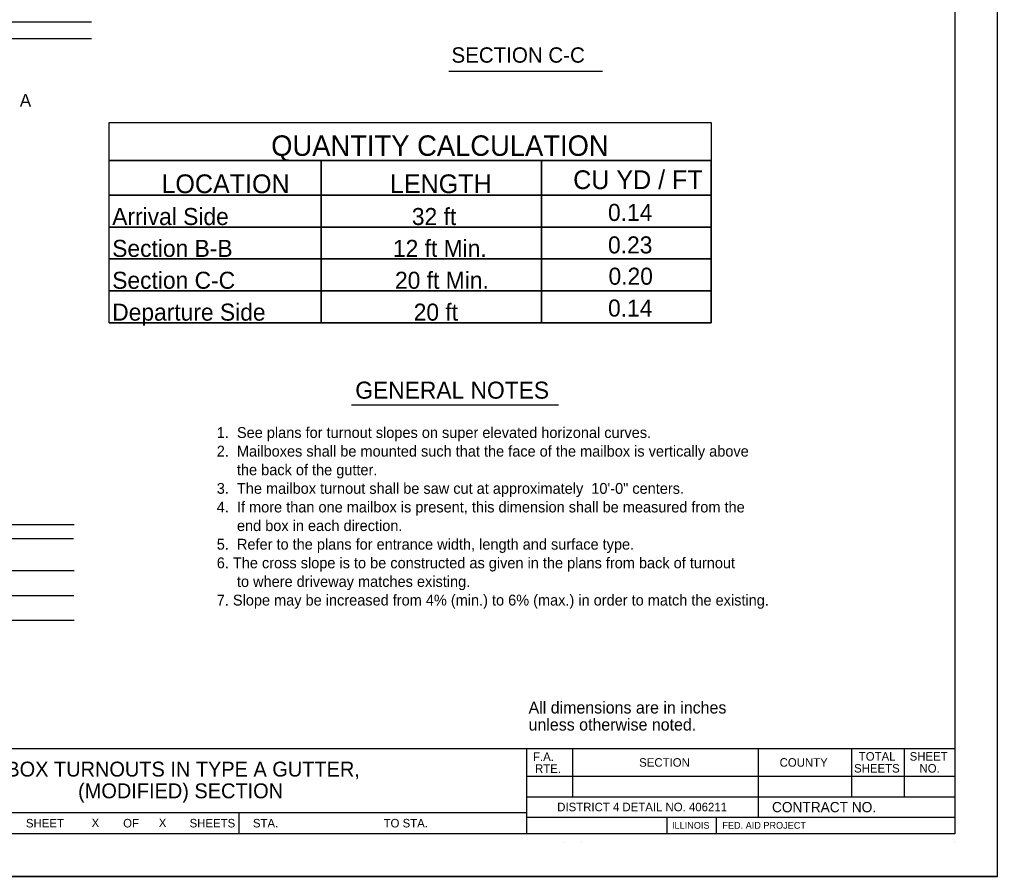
# Model space of a CAD drawing. Extents: x -0.02 to 2.83, y -0.07 to 1.83.
# Drawn here: x 1.877 to 2.833, y 0 to 0.838 of the extents above; entities that cross this region are included whole.
import ezdxf

# ---------------------------------------------------------------- set-up
doc = ezdxf.new("R2010")
doc.units = 0
for name, color, linetype in [('IDS_Notes', 7, 'Continuous'), ('RD_Pr_Roadway_Notes', 7, 'Continuous'), ('SH_General_Details', 7, 'Continuous'), ('SH_Printer_Plotting_Border', 7, 'Continuous')]:
    doc.layers.add(name, color=color, linetype=linetype)

msp = doc.modelspace()

# ---------------------------------------------------------------- linework, layer by layer
at = {"layer": 'RD_Pr_Roadway_Notes'}
for p, q in [((2.29699, 0.7874), (2.44728, 0.78734)), ((2.20178, 0.46097), (2.40413, 0.46097))]:
    msp.add_line(p, q, dxfattribs=at)
at = {"layer": 'SH_General_Details'}
for p, q in [((2.83333, 0), (2.83333, 1.83333)), ((1.94766, 0.83532), (1.66192, 0.83532)), ((0.21225, 0.8192), (1.94766, 0.8192)), ((1.96487, 0.70014), (1.96487, 0.73714)), ((1.96487, 0.73714), (2.38747, 0.73714)), ((2.38747, 0.73714), (2.55347, 0.73714)), ((2.55347, 0.73714), (2.55347, 0.70014)), ((2.38747, 0.70014), (1.96487, 0.70014)), ((1.96487, 0.66606), (1.96487, 0.70014)), ((1.96487, 0.70014), (2.17227, 0.70014)), ((2.17227, 0.70014), (2.17227, 0.66606)), ((2.17227, 0.66606), (2.17227, 0.70014)), ((2.17227, 0.70014), (2.38747, 0.70014)), ((2.55347, 0.70014), (2.38747, 0.70014)), ((2.38747, 0.70014), (2.38747, 0.66606)), ((2.38747, 0.66606), (2.38747, 0.70014)), ((2.38747, 0.70014), (2.55347, 0.70014)), ((2.55347, 0.70014), (2.55347, 0.66606)), ((2.55347, 0.66606), (2.55347, 0.70014)), ((2.17227, 0.66606), (1.96487, 0.66606)), ((1.96487, 0.63489), (1.96487, 0.66606)), ((1.96487, 0.66606), (2.17227, 0.66606)), ((2.38747, 0.66606), (2.17227, 0.66606)), ((2.17227, 0.66606), (2.17227, 0.63489)), ((2.17227, 0.63489), (2.17227, 0.66606)), ((2.17227, 0.66606), (2.38747, 0.66606)), ((2.55347, 0.66606), (2.38747, 0.66606)), ((2.38747, 0.66606), (2.38747, 0.63489)), ((2.38747, 0.63489), (2.38747, 0.66606)), ((2.38747, 0.66606), (2.55347, 0.66606)), ((2.55347, 0.66606), (2.55347, 0.63489)), ((2.55347, 0.63489), (2.55347, 0.66606)), ((2.17227, 0.63489), (1.96487, 0.63489)), ((1.96487, 0.60372), (1.96487, 0.63489)), ((1.96487, 0.63489), (2.17227, 0.63489)), ((2.38747, 0.63489), (2.17227, 0.63489)), ((2.17227, 0.63489), (2.17227, 0.60372)), ((2.17227, 0.60372), (2.17227, 0.63489)), ((2.17227, 0.63489), (2.38747, 0.63489)), ((2.55347, 0.63489), (2.38747, 0.63489)), ((2.38747, 0.63489), (2.38747, 0.60372)), ((2.38747, 0.60372), (2.38747, 0.63489)), ((2.38747, 0.63489), (2.55347, 0.63489)), ((2.55347, 0.63489), (2.55347, 0.60372)), ((2.55347, 0.60372), (2.55347, 0.63489)), ((2.17227, 0.60372), (1.96487, 0.60372)), ((1.96487, 0.57256), (1.96487, 0.60372)), ((1.96487, 0.60372), (2.17227, 0.60372)), ((2.38747, 0.60372), (2.17227, 0.60372)), ((2.17227, 0.60372), (2.17227, 0.57256)), ((2.17227, 0.57256), (2.17227, 0.60372)), ((2.17227, 0.60372), (2.38747, 0.60372)), ((2.55347, 0.60372), (2.38747, 0.60372)), ((2.38747, 0.60372), (2.38747, 0.57256)), ((2.38747, 0.57256), (2.38747, 0.60372)), ((2.38747, 0.60372), (2.55347, 0.60372)), ((2.55347, 0.60372), (2.55347, 0.57256)), ((2.55347, 0.57256), (2.55347, 0.60372)), ((2.17227, 0.57256), (1.96487, 0.57256)), ((1.96487, 0.54139), (1.96487, 0.57256)), ((1.96487, 0.57256), (2.17227, 0.57256)), ((2.38747, 0.57256), (2.17227, 0.57256)), ((2.17227, 0.57256), (2.17227, 0.54139)), ((2.17227, 0.54139), (2.17227, 0.57256)), ((2.17227, 0.57256), (2.38747, 0.57256)), ((2.55347, 0.57256), (2.38747, 0.57256)), ((2.38747, 0.57256), (2.38747, 0.54139)), ((2.38747, 0.54139), (2.38747, 0.57256)), ((2.38747, 0.57256), (2.55347, 0.57256)), ((2.55347, 0.57256), (2.55347, 0.54139)), ((2.55347, 0.54139), (2.55347, 0.57256)), ((2.17227, 0.54139), (1.96487, 0.54139)), ((1.96487, 0.54139), (2.55347, 0.54139)), ((2.38747, 0.54139), (2.17227, 0.54139)), ((2.55347, 0.54139), (2.38747, 0.54139)), ((1.93074, 0.34389), (1.83465, 0.34389)), ((1.93014, 0.33013), (1.65084, 0.33013)), ((1.82837, 0.29911), (1.93074, 0.29911)), ((1.93044, 0.27449), (1.65084, 0.27449)), ((1.93074, 0.25026), (0.20537, 0.25026)), ((0.16666, 0.125), (2.79166, 0.125)), ((2.37285, 0.125), (2.37285, 0.04167)), ((2.41786, 0.125), (2.41786, 0.0779)), ((2.59953, 0.125), (2.59953, 0.0579)), ((2.69053, 0.125), (2.69053, 0.0779)), ((2.74227, 0.125), (2.74227, 0.0779)), ((2.37285, 0.0979), (2.79166, 0.0979)), ((2.37285, 0.0779), (2.79166, 0.0779)), ((1.73118, 0.0625), (2.37285, 0.0625)), ((2.09166, 0.0625), (2.09166, 0.04167)), ((2.37285, 0.0579), (2.79166, 0.0579)), ((2.51012, 0.0579), (2.51012, 0.04167)), ((2.55845, 0.0579), (2.55845, 0.04167)), ((2.40953, 0.03333), (2.40953, 0.03333)), ((2.42619, 0.03333), (2.42619, 0.03333)), ((2.79166, 0.03333), (2.79166, 0.03333)), ((2.83333, 0), (-0.00001, 0))]:
    msp.add_line(p, q, dxfattribs=at)
msp.add_lwpolyline([(0.16666, 1.79167), (2.79166, 1.79167), (2.79166, 0.04167), (0.16666, 0.04167)], close=True, dxfattribs=at)
at = {"layer": 'SH_Printer_Plotting_Border'}
msp.add_lwpolyline([(-0.00001, 0), (2.83333, 0), (2.83333, 1.83333), (-0.00001, 1.83333)], close=True, dxfattribs=at)

# ---------------------------------------------------------------- texts
at = {"layer": 'IDS_Notes'}
for p in [(1.9477, 0.04825), (2.01337, 0.04825)]:
    msp.add_text('X', height=0.00833, dxfattribs=at).set_placement(p)
at = {"layer": 'RD_Pr_Roadway_Notes'}
for s, height, p in [('SECTION C-C', 0.015, (2.29955, 0.79563)), ('GENERAL NOTES', 0.0166667, (2.20548, 0.46712)), ('  1.  See plans for turnout slopes on super elevated horizonal curves.', 0.010618, (2.06218, 0.4287)), ('  2.  Mailboxes shall be mounted such that the face of the mailbox is vertically above ', 0.010618, (2.06218, 0.41049)), ('       the back of the gutter.', 0.010618, (2.06218, 0.39229)), ('  3.  The mailbox turnout shall be saw cut at approximately  10\'-0" centers. ', 0.010618, (2.06218, 0.37409)), ('  4.  If more than one mailbox is present, this dimension shall be measured from the ', 0.010618, (2.06218, 0.35589)), ('       end box in each direction.', 0.010618, (2.06218, 0.33769)), ('  5.  Refer to the plans for entrance width, length and surface type.', 0.010618, (2.06218, 0.31949)), ('  6. The cross slope is to be constructed as given in the plans from back of turnout ', 0.010618, (2.06218, 0.30129)), ('       to where driveway matches existing.', 0.010618, (2.06218, 0.28309)), ('  7. Slope may be increased from 4% (min.) to 6% (max.) in order to match the existing.', 0.010618, (2.06218, 0.26488)), ('All dimensions are in inches', 0.0116681, (2.37491, 0.1593)), ('unless otherwise noted.', 0.0116681, (2.37491, 0.14264))]:
    msp.add_text(s, height=height, dxfattribs=at).set_placement(p)
at = {"layer": 'SH_General_Details'}
for s, height, p in [('A', 0.01229, (1.87758, 0.75274)), ('QUANTITY CALCULATION', 0.02, (2.1233, 0.70454)), ('CU YD / FT', 0.018333, (2.41852, 0.67204)), ('LOCATION', 0.018333, (2.016, 0.66806)), ('LENGTH', 0.018333, (2.23936, 0.66806)), ('Arrival Side', 0.0166667, (1.96787, 0.63689)), ('32 ft', 0.016667, (2.26083, 0.63689)), ('0.14', 0.016667, (2.45257, 0.64088)), ('Section B-B', 0.0166667, (1.96787, 0.60573)), ('12 ft Min.', 0.016667, (2.24233, 0.60573)), ('0.23', 0.016667, (2.45259, 0.60913)), ('0.20', 0.016667, (2.4531, 0.57854)), ('Section C-C', 0.0166667, (1.96787, 0.57456)), ('20 ft Min.', 0.016667, (2.24433, 0.57456)), ('0.14', 0.016667, (2.45262, 0.54738)), ('Departure Side', 0.0166667, (1.96787, 0.54339)), ('20 ft ', 0.016667, (2.26261, 0.54339)), ('F.A.  ', 0.008333, (2.37928, 0.11291)), ('SECTION', 0.008332, (2.48303, 0.10728)), ('COUNTY', 0.008332, (2.62037, 0.10728)), ('TOTAL', 0.008332, (2.69777, 0.11321)), ('SHEET', 0.008332, (2.7475, 0.11321)), ('MAILBOX TURNOUTS IN TYPE A GUTTER,', 0.0145833, (1.81882, 0.09765)), ('RTE.', 0.008333, (2.38121, 0.10125)), ('SHEETS', 0.008332, (2.69319, 0.10155)), ('NO.', 0.008332, (2.7571, 0.10155)), ('(MODIFIED) SECTION', 0.0145833, (1.9345, 0.0764)), ('DISTRICT 4 DETAIL NO. 406211', 0.0083333, (2.40293, 0.06373)), ('CONTRACT NO.      ', 0.01, (2.61294, 0.06279)), ('SHEET', 0.008333, (1.88349, 0.04792)), ('OF', 0.008333, (1.97857, 0.04792)), ('SHEETS', 0.008333, (2.0435, 0.04792)), ('STA.', 0.008333, (2.10541, 0.04792)), ('TO STA.', 0.008333, (2.23318, 0.04792)), ('ILLINOIS', 0.006667, (2.51518, 0.04662)), ('FED. AID PROJECT', 0.0066667, (2.56438, 0.04662))]:
    msp.add_text(s, height=height, dxfattribs=at).set_placement(p)

doc.saveas('drawing.dxf')
